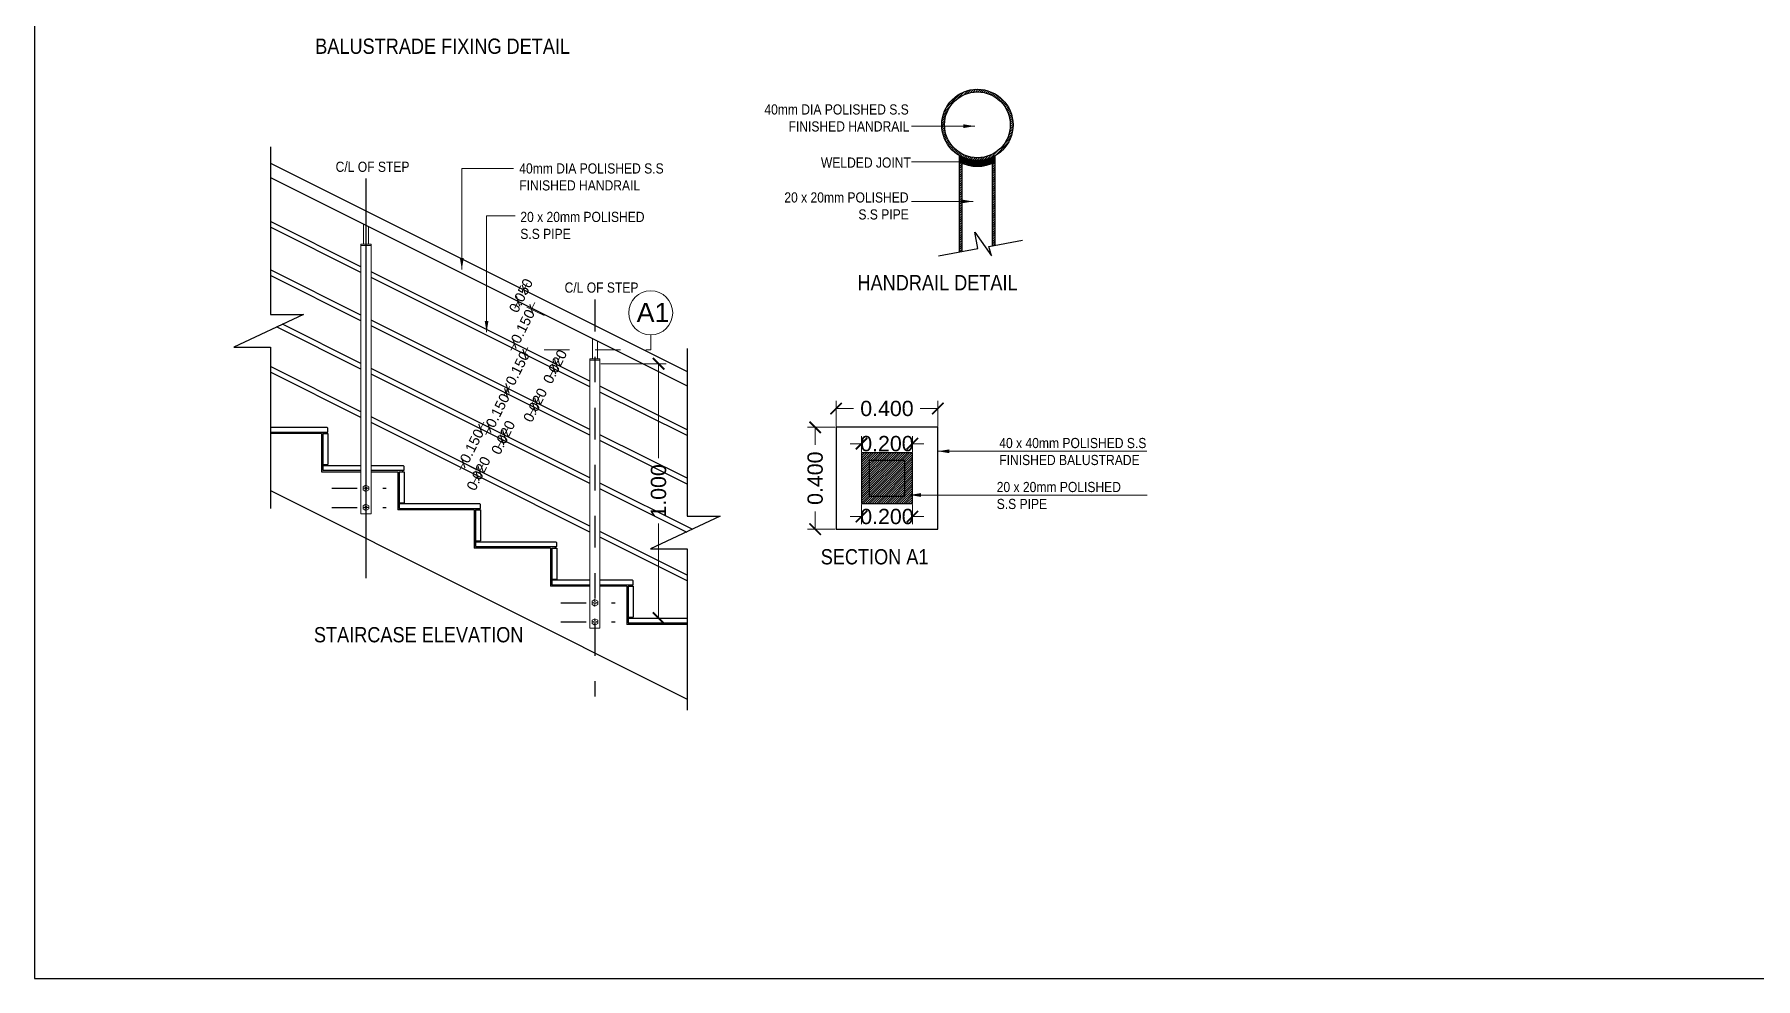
# Model space of a CAD drawing. Header units: millimetres. Extents: x 1898 to 3725, y 783 to 1532.
# Drawn here: x 2931.87 to 2938.63, y 912.96 to 916.67 of the extents above; entities that cross this region are included whole.
import ezdxf

# ---------------------------------------------------------------- set-up
doc = ezdxf.new("R2010")
doc.units = ezdxf.units.MM
for name, pattern in [('DASHDOT', [1, 0.5, -0.25, 0, -0.25]), ('DASHED2', [0.375, 0.25, -0.125]), ('HIDDEN', [0.375, 0.25, -0.125])]:
    doc.linetypes.add(name, pattern=pattern)
doc.layers.get('0').update_dxf_attribs({"lineweight": 20})
doc.layers.get('Defpoints').update_dxf_attribs({"lineweight": 15})
for name, color, linetype in [('COL', 1, 'Continuous'), ('RAIL', 4, 'Continuous'), ('RCC-HATCH', 252, 'Continuous')]:
    doc.layers.add(name, color=color, linetype=linetype)
for name, color, linetype, lineweight in [('DIM', 6, 'Continuous', 18), ('Hatch', 43, 'Continuous', 13), ('Section', 72, 'DASHED2', 30), ('STONE', 11, 'Continuous', 9), ('TEXT', 7, 'Continuous', 15), ('Wall', 7, 'Continuous', 30)]:
    doc.layers.add(name, color=color, linetype=linetype, lineweight=lineweight)
doc.styles.add('LABLE', font='times.ttf', dxfattribs={"width": 0.85, "height": 200})
doc.styles.add('STYLE1', font='arial.ttf', dxfattribs={"width": 0.85})
doc.styles.add('Tabrej', font='arial.ttf')
doc.dimstyles.new('DIMEN', dxfattribs={"dimtxt": 0.3, "dimasz": 0.25, "dimexe": 0.18, "dimexo": 0.0625, "dimgap": 0.09, "dimtad": 0, "dimdec": 3, "dimzin": 0, "dimdsep": 46, "dimtxsty": 'Tabrej', "dimcen": 0, "dimclrd": 256, "dimclre": 256, "dimclrt": 7, "dimadec": 0, "dimazin": 0, "dimtfac": 1, "dimtdec": 3, "dimtofl": 0, "dimtmove": 0, "dimatfit": 1, "dimfxl": 0, "dimtolj": 1, "dimtzin": 0, "dimlwd": -1, "dimlwe": -1, "dimarcsym": 0})

# ---------------------------------------------------------------- blocks, each defined once
blk = doc.blocks.new('_ArchTick')
at = {"color": 0, "const_width": 0.15}
blk.add_lwpolyline([(-0.5, -0.5), (0.5, 0.5)], dxfattribs=at)
blk = doc.blocks.new('*D396')
at = {"layer": 'Defpoints', "color": 0, "lineweight": 15, "transparency": 16777216}
for p in [(2935.4204, 915.197), (2935.0204, 915.1232), (2935.4204, 915.1232)]:
    blk.add_point(p, dxfattribs=at)
at = {"layer": 'DIM', "transparency": 16777216}
for p, q in [((2935.0204, 915.1262), (2935.0204, 915.227)), ((2935.4204, 915.1262), (2935.4204, 915.227)), ((2935.0204, 915.197), (2935.0892, 915.197)), ((2935.4204, 915.197), (2935.3515, 915.197))]:
    blk.add_line(p, q, dxfattribs=at)
at = {"layer": 'DIM', "transparency": 16777216, "xscale": 0.045, "yscale": 0.045, "zscale": 0.045, "rotation": 180}
blk.add_blockref('_ArchTick', (2935.0204, 915.197), dxfattribs=at)
at = {"layer": 'DIM', "transparency": 16777216, "xscale": 0.045, "yscale": 0.045, "zscale": 0.045}
blk.add_blockref('_ArchTick', (2935.4204, 915.197), dxfattribs=at)
at = {"layer": 'DIM', "color": 7, "transparency": 16777216, "insert": (2935.2204, 915.197), "char_height": 0.06, "attachment_point": 5, "style": 'Tabrej'}
blk.add_mtext('\\A1;0.400', dxfattribs=at)
blk = doc.blocks.new('*D397')
at = {"layer": 'Defpoints', "color": 0, "lineweight": 15, "transparency": 16777216}
for p in [(2935.0204, 915.1232), (2934.9384, 914.7232), (2935.0204, 914.7232)]:
    blk.add_point(p, dxfattribs=at)
at = {"layer": 'DIM', "transparency": 16777216}
for p, q in [((2935.0174, 915.1232), (2934.9084, 915.1232)), ((2934.9384, 915.1232), (2934.9384, 915.0544)), ((2934.9384, 914.7232), (2934.9384, 914.7921)), ((2935.0174, 914.7232), (2934.9084, 914.7232))]:
    blk.add_line(p, q, dxfattribs=at)
at = {"layer": 'DIM', "transparency": 16777216, "xscale": 0.045, "yscale": 0.045, "zscale": 0.045}
for p, rotation in [((2934.9384, 915.1232), 90), ((2934.9384, 914.7232), 270)]:
    blk.add_blockref('_ArchTick', p, dxfattribs=dict(at, rotation=rotation))
at = {"layer": 'DIM', "color": 7, "transparency": 16777216, "insert": (2934.9384, 914.9232), "char_height": 0.06, "attachment_point": 5, "rotation": 90, "style": 'Tabrej'}
blk.add_mtext('\\A1;0.400', dxfattribs=at)
blk = doc.blocks.new('*D398')
at = {"layer": 'Defpoints', "color": 0, "lineweight": 15, "transparency": 16777216}
for p in [(2935.1204, 914.8232), (2935.3204, 914.8232), (2935.3204, 914.7724)]:
    blk.add_point(p, dxfattribs=at)
at = {"layer": 'DIM', "transparency": 16777216}
for p, q in [((2935.1204, 914.8202), (2935.1204, 914.7424)), ((2935.3204, 914.8202), (2935.3204, 914.7424)), ((2935.1204, 914.7724), (2935.0754, 914.7724)), ((2935.3204, 914.7724), (2935.3654, 914.7724))]:
    blk.add_line(p, q, dxfattribs=at)
at = {"layer": 'DIM', "transparency": 16777216, "xscale": 0.045, "yscale": 0.045, "zscale": 0.045}
blk.add_blockref('_ArchTick', (2935.1204, 914.7724), dxfattribs=at)
at = {"layer": 'DIM', "transparency": 16777216, "xscale": 0.045, "yscale": 0.045, "zscale": 0.045, "rotation": 180}
blk.add_blockref('_ArchTick', (2935.3204, 914.7724), dxfattribs=at)
at = {"layer": 'DIM', "color": 7, "transparency": 16777216, "insert": (2935.2204, 914.7724), "char_height": 0.06, "attachment_point": 5, "style": 'Tabrej'}
blk.add_mtext('\\A1;0.200', dxfattribs=at)
blk = doc.blocks.new('*D399')
at = {"layer": 'Defpoints', "color": 0, "lineweight": 15, "transparency": 16777216}
for p in [(2935.1204, 915.0232), (2935.3204, 915.0589), (2935.3204, 915.0232)]:
    blk.add_point(p, dxfattribs=at)
at = {"layer": 'DIM', "transparency": 16777216}
for p, q in [((2935.1204, 915.0262), (2935.1204, 915.0889)), ((2935.3204, 915.0262), (2935.3204, 915.0889)), ((2935.1204, 915.0589), (2935.0754, 915.0589)), ((2935.3204, 915.0589), (2935.3654, 915.0589))]:
    blk.add_line(p, q, dxfattribs=at)
at = {"layer": 'DIM', "transparency": 16777216, "xscale": 0.045, "yscale": 0.045, "zscale": 0.045}
blk.add_blockref('_ArchTick', (2935.1204, 915.0589), dxfattribs=at)
at = {"layer": 'DIM', "transparency": 16777216, "xscale": 0.045, "yscale": 0.045, "zscale": 0.045, "rotation": 180}
blk.add_blockref('_ArchTick', (2935.3204, 915.0589), dxfattribs=at)
at = {"layer": 'DIM', "color": 7, "transparency": 16777216, "insert": (2935.2204, 915.0589), "char_height": 0.06, "attachment_point": 5, "style": 'Tabrej'}
blk.add_mtext('\\A1;0.200', dxfattribs=at)
blk = doc.blocks.new('*D400')
at = {"layer": 'Defpoints', "color": 0, "lineweight": 15, "transparency": 16777216}
for p in [(2934.0925, 915.3731), (2934.3195, 914.3736), (2934.3227, 914.3736)]:
    blk.add_point(p, dxfattribs=at)
at = {"layer": 'DIM', "transparency": 16777216}
for p, q in [((2934.0955, 915.3731), (2934.3527, 915.3731)), ((2934.3227, 915.3731), (2934.3227, 915.0016)), ((2934.3227, 914.3736), (2934.3227, 914.745)), ((2934.3225, 914.3736), (2934.3527, 914.3736))]:
    blk.add_line(p, q, dxfattribs=at)
at = {"layer": 'DIM', "transparency": 16777216, "xscale": 0.045, "yscale": 0.045, "zscale": 0.045}
for p, rotation in [((2934.3227, 915.3731), 90), ((2934.3227, 914.3736), 270)]:
    blk.add_blockref('_ArchTick', p, dxfattribs=dict(at, rotation=rotation))
at = {"layer": 'DIM', "color": 7, "transparency": 16777216, "insert": (2934.3227, 914.8733), "char_height": 0.06, "attachment_point": 5, "rotation": 90, "style": 'Tabrej'}
blk.add_mtext('\\A1;1.000', dxfattribs=at)
blk = doc.blocks.new('*D401')
at = {"layer": 'Defpoints', "color": 0, "lineweight": 15, "transparency": 16777216}
for p in [(2933.5704, 914.9529), (2933.5793, 914.9708), (2933.6196, 914.9506)]:
    blk.add_point(p, dxfattribs=at)
at = {"layer": 'DIM', "transparency": 16777216}
for p, q in [((2933.5722, 914.952), (2933.6285, 914.9238)), ((2933.5811, 914.9699), (2933.6375, 914.9417)), ((2933.6107, 914.9327), (2933.5972, 914.9059)), ((2933.6196, 914.9506), (2933.633, 914.9775))]:
    blk.add_line(p, q, dxfattribs=at)
at = {"layer": 'DIM', "transparency": 16777216, "xscale": 0.03, "yscale": 0.03, "zscale": 0.03}
for p, rotation in [((2933.6107, 914.9327), 63.43494882510679), ((2933.6196, 914.9506), 243.4349488251068)]:
    blk.add_blockref('_ArchTick', p, dxfattribs=dict(at, rotation=rotation))
at = {"layer": 'DIM', "color": 7, "transparency": 16777216, "insert": (2933.6151, 914.9417), "char_height": 0.04, "attachment_point": 5, "rotation": 63.43495, "style": 'Tabrej'}
blk.add_mtext('\\A1;0.020', dxfattribs=at)
blk = doc.blocks.new('*D402')
at = {"layer": 'Defpoints', "color": 0, "lineweight": 15, "transparency": 16777216}
for p in [(2933.7225, 915.257), (2933.724, 915.2562), (2933.6554, 915.1228)]:
    blk.add_point(p, dxfattribs=at)
at = {"layer": 'DIM', "transparency": 16777216}
for p, q in [((2933.724, 915.2562), (2933.7374, 915.283)), ((2933.7242, 915.2561), (2933.7419, 915.2473)), ((2933.6569, 915.122), (2933.6435, 915.0952)), ((2933.6572, 915.1219), (2933.6748, 915.1131))]:
    blk.add_line(p, q, dxfattribs=at)
at = {"layer": 'DIM', "transparency": 16777216, "xscale": 0.03, "yscale": 0.03, "zscale": 0.03}
for p, rotation in [((2933.724, 915.2562), 243.4349488228249), ((2933.6569, 915.122), 63.43494882282493)]:
    blk.add_blockref('_ArchTick', p, dxfattribs=dict(at, rotation=rotation))
at = {"layer": 'DIM', "color": 7, "transparency": 16777216, "insert": (2933.6905, 915.1891), "char_height": 0.04, "attachment_point": 5, "rotation": 63.43495, "style": 'Tabrej'}
blk.add_mtext('\\A1;0.150', dxfattribs=at)
blk = doc.blocks.new('*D403')
at = {"layer": 'Defpoints', "color": 0, "lineweight": 15, "transparency": 16777216}
for p in [(2933.6224, 915.1169), (2933.6464, 915.1049), (2933.5793, 914.9708)]:
    blk.add_point(p, dxfattribs=at)
at = {"layer": 'DIM', "transparency": 16777216}
for p, q in [((2933.6224, 915.1169), (2933.6358, 915.1438)), ((2933.6446, 915.1058), (2933.6045, 915.1259)), ((2933.5776, 914.9717), (2933.5375, 914.9917)), ((2933.5553, 914.9828), (2933.5419, 914.9559))]:
    blk.add_line(p, q, dxfattribs=at)
at = {"layer": 'DIM', "transparency": 16777216, "xscale": 0.03, "yscale": 0.03, "zscale": 0.03}
for p, rotation in [((2933.6224, 915.1169), 243.4349488228249), ((2933.5553, 914.9828), 63.43494882282493)]:
    blk.add_blockref('_ArchTick', p, dxfattribs=dict(at, rotation=rotation))
at = {"layer": 'DIM', "color": 7, "transparency": 16777216, "insert": (2933.5889, 915.0498), "char_height": 0.04, "attachment_point": 5, "rotation": 63.43495, "style": 'Tabrej'}
blk.add_mtext('\\A1;0.150', dxfattribs=at)
blk = doc.blocks.new('*D404')
at = {"layer": 'Defpoints', "color": 0, "lineweight": 15, "transparency": 16777216}
for p in [(2933.796, 915.4103), (2933.7985, 915.409), (2933.7314, 915.2749)]:
    blk.add_point(p, dxfattribs=at)
at = {"layer": 'DIM', "transparency": 16777216}
for p, q in [((2933.7967, 915.4099), (2933.7781, 915.4192)), ((2933.796, 915.4103), (2933.8094, 915.4371)), ((2933.7296, 915.2758), (2933.7111, 915.285)), ((2933.7289, 915.2761), (2933.7155, 915.2493))]:
    blk.add_line(p, q, dxfattribs=at)
at = {"layer": 'DIM', "transparency": 16777216, "xscale": 0.03, "yscale": 0.03, "zscale": 0.03}
for p, rotation in [((2933.796, 915.4103), 243.4349488228249), ((2933.7289, 915.2761), 63.43494882282493)]:
    blk.add_blockref('_ArchTick', p, dxfattribs=dict(at, rotation=rotation))
at = {"layer": 'DIM', "color": 7, "transparency": 16777216, "insert": (2933.7685, 915.3552), "char_height": 0.04, "attachment_point": 5, "rotation": 63.43495, "style": 'Tabrej'}
blk.add_mtext('\\A1;0.150', dxfattribs=at)
blk = doc.blocks.new('*D405')
at = {"layer": 'Defpoints', "color": 0, "lineweight": 15, "transparency": 16777216}
for p in [(2933.823, 915.5869), (2933.8745, 915.5611), (2933.8074, 915.4269)]:
    blk.add_point(p, dxfattribs=at)
at = {"layer": 'DIM', "transparency": 16777216}
for p, q in [((2933.823, 915.5869), (2933.8364, 915.6137)), ((2933.8727, 915.562), (2933.8051, 915.5958)), ((2933.8056, 915.4278), (2933.738, 915.4616)), ((2933.7559, 915.4527), (2933.7425, 915.4259))]:
    blk.add_line(p, q, dxfattribs=at)
at = {"layer": 'DIM', "transparency": 16777216, "xscale": 0.03, "yscale": 0.03, "zscale": 0.03}
for p, rotation in [((2933.823, 915.5869), 243.4349488228249), ((2933.7559, 915.4527), 63.43494882282493)]:
    blk.add_blockref('_ArchTick', p, dxfattribs=dict(at, rotation=rotation))
at = {"layer": 'DIM', "color": 7, "transparency": 16777216, "insert": (2933.7894, 915.5198), "char_height": 0.04, "attachment_point": 5, "rotation": 63.43495, "style": 'Tabrej'}
blk.add_mtext('\\A1;0.150', dxfattribs=at)
blk = doc.blocks.new('*D406')
at = {"layer": 'Defpoints', "color": 0, "lineweight": 15, "transparency": 16777216}
for p in [(2933.6464, 915.1049), (2933.6554, 915.1228), (2933.7165, 915.0923)]:
    blk.add_point(p, dxfattribs=at)
at = {"layer": 'DIM', "transparency": 16777216}
for p, q in [((2933.6482, 915.104), (2933.7254, 915.0654)), ((2933.6572, 915.1219), (2933.7344, 915.0833)), ((2933.7075, 915.0744), (2933.6941, 915.0475)), ((2933.7165, 915.0923), (2933.7299, 915.1191))]:
    blk.add_line(p, q, dxfattribs=at)
at = {"layer": 'DIM', "transparency": 16777216, "xscale": 0.03, "yscale": 0.03, "zscale": 0.03}
for p, rotation in [((2933.7075, 915.0744), 63.43494882510679), ((2933.7165, 915.0923), 243.4349488251068)]:
    blk.add_blockref('_ArchTick', p, dxfattribs=dict(at, rotation=rotation))
at = {"layer": 'DIM', "color": 7, "transparency": 16777216, "insert": (2933.712, 915.0833), "char_height": 0.04, "attachment_point": 5, "rotation": 63.43495, "style": 'Tabrej'}
blk.add_mtext('\\A1;0.020', dxfattribs=at)
blk = doc.blocks.new('*D407')
at = {"layer": 'Defpoints', "color": 0, "lineweight": 15, "transparency": 16777216}
for p in [(2933.7314, 915.2749), (2933.7225, 915.257), (2933.8422, 915.2194)]:
    blk.add_point(p, dxfattribs=at)
at = {"layer": 'DIM', "transparency": 16777216}
for p, q in [((2933.7332, 915.274), (2933.8601, 915.2105)), ((2933.7242, 915.2561), (2933.8512, 915.1926)), ((2933.8422, 915.2194), (2933.8557, 915.2463)), ((2933.8333, 915.2016), (2933.8199, 915.1747))]:
    blk.add_line(p, q, dxfattribs=at)
at = {"layer": 'DIM', "transparency": 16777216, "xscale": 0.03, "yscale": 0.03, "zscale": 0.03}
for p, rotation in [((2933.8333, 915.2016), 63.43494882510679), ((2933.8422, 915.2194), 243.4349488251068)]:
    blk.add_blockref('_ArchTick', p, dxfattribs=dict(at, rotation=rotation))
at = {"layer": 'DIM', "color": 7, "transparency": 16777216, "insert": (2933.8378, 915.2105), "char_height": 0.04, "attachment_point": 5, "rotation": 63.43495, "style": 'Tabrej'}
blk.add_mtext('\\A1;0.020', dxfattribs=at)
blk = doc.blocks.new('*D408')
at = {"layer": 'Defpoints', "color": 0, "lineweight": 15, "transparency": 16777216}
for p in [(2933.7985, 915.409), (2933.8074, 915.4269), (2933.9205, 915.3704)]:
    blk.add_point(p, dxfattribs=at)
at = {"layer": 'DIM', "transparency": 16777216}
for p, q in [((2933.8003, 915.4081), (2933.9295, 915.3435)), ((2933.8092, 915.426), (2933.9384, 915.3614)), ((2933.9116, 915.3525), (2933.8982, 915.3257)), ((2933.9205, 915.3704), (2933.9339, 915.3972))]:
    blk.add_line(p, q, dxfattribs=at)
at = {"layer": 'DIM', "transparency": 16777216, "xscale": 0.03, "yscale": 0.03, "zscale": 0.03}
for p, rotation in [((2933.9116, 915.3525), 63.43494882510679), ((2933.9205, 915.3704), 243.4349488251068)]:
    blk.add_blockref('_ArchTick', p, dxfattribs=dict(at, rotation=rotation))
at = {"layer": 'DIM', "color": 7, "transparency": 16777216, "insert": (2933.916, 915.3614), "char_height": 0.04, "attachment_point": 5, "rotation": 63.43495, "style": 'Tabrej'}
blk.add_mtext('\\A1;0.020', dxfattribs=at)
blk = doc.blocks.new('*D409')
at = {"layer": 'Defpoints', "color": 0, "lineweight": 15, "transparency": 16777216}
for p in [(2933.7931, 915.6633), (2933.8991, 915.6103), (2933.8767, 915.5656)]:
    blk.add_point(p, dxfattribs=at)
at = {"layer": 'DIM', "transparency": 16777216}
for p, q in [((2933.7931, 915.6633), (2933.8065, 915.6901)), ((2933.875, 915.5665), (2933.7528, 915.6275)), ((2933.7707, 915.6186), (2933.7573, 915.5917)), ((2933.8973, 915.6112), (2933.7752, 915.6722))]:
    blk.add_line(p, q, dxfattribs=at)
at = {"layer": 'DIM', "transparency": 16777216, "xscale": 0.03, "yscale": 0.03, "zscale": 0.03}
for p, rotation in [((2933.7931, 915.6633), 243.4349488236212), ((2933.7707, 915.6186), 63.43494882362118)]:
    blk.add_blockref('_ArchTick', p, dxfattribs=dict(at, rotation=rotation))
at = {"layer": 'DIM', "color": 7, "transparency": 16777216, "insert": (2933.7819, 915.6409), "char_height": 0.04, "attachment_point": 5, "rotation": 63.43495, "style": 'Tabrej'}
blk.add_mtext('\\A1;0.050', dxfattribs=at)

msp = doc.modelspace()

# ---------------------------------------------------------------- hatches: boundary and pattern name
at = {"layer": 'Hatch'}
h = msp.add_hatch(dxfattribs=at)
h.set_pattern_fill('ANSI31', color=256, scale=0.05, style=0)
h.set_pattern_definition([(45, (2354.561731, 677.824153), (-0.00441941738, 0.00441941738), [])])
h.paths.add_polyline_path([(2935.436, 916.3118, 1), (2935.716, 916.3118, 1)])
h.paths.add_polyline_path([(2935.7053, 916.3118, -1), (2935.4466, 916.3118, -1)], flags=16)
h.paths.add_polyline_path([(2935.5166, 916.1607, -0.018819), (2935.506, 916.1655), (2935.506, 915.8124), (2935.5166, 915.8145)])
h.paths.add_polyline_path([(2935.6353, 915.8367), (2935.646, 915.8387), (2935.646, 916.1655, -0.018819), (2935.6353, 916.1607)])
h = msp.add_hatch(dxfattribs=at)
h.set_pattern_fill('ANSI31', color=256, scale=0.05, style=0)
h.set_pattern_definition([(45, (2382.4256564, 677.818355), (-0.00441941738, 0.00441941738), [])])
h.paths.add_polyline_path([(2935.3204, 915.0232), (2935.1204, 915.0232), (2935.1204, 914.8232), (2935.3204, 914.8232)])
at = {"layer": 'RAIL'}
h = msp.add_hatch(dxfattribs=at)
h.set_pattern_fill('ANSI31', color=256, scale=0.035, style=0)
h.set_pattern_definition([(45, (2354.4723915, 677.4631614), (-0.003093592168, 0.003093592168), [])])
h.paths.add_polyline_path([(2935.646, 916.1655), (2935.646, 916.1726, -0.237332), (2935.506, 916.1726), (2935.506, 916.1655, 0.237332)])
h.paths.add_polyline_path([(2935.646, 916.1726), (2935.646, 916.1906, -0.267949), (2935.506, 916.1906), (2935.506, 916.1726, 0.237332)])

# ---------------------------------------------------------------- linework, layer by layer
at = {"layer": 'COL'}
for p, q in [((2932.9975, 915.0986), (2932.7973, 915.0986)), ((2932.9975, 915.0986), (2932.9975, 914.9486)), ((2932.9975, 914.9486), (2933.1525, 914.9486)), ((2933.1925, 914.9486), (2933.2975, 914.9486)), ((2933.2975, 914.9486), (2933.2975, 914.7986)), ((2933.5975, 914.7986), (2933.2975, 914.7986)), ((2933.5975, 914.7986), (2933.5975, 914.6486)), ((2933.8975, 914.6486), (2933.5975, 914.6486)), ((2933.8975, 914.6486), (2933.8975, 914.4986)), ((2934.0525, 914.4986), (2933.8975, 914.4986)), ((2934.1975, 914.4986), (2934.0925, 914.4986)), ((2934.1975, 914.4986), (2934.1975, 914.3486)), ((2934.4355, 914.3486), (2934.1975, 914.3486))]:
    msp.add_line(p, q, dxfattribs=at)
msp.add_lwpolyline([(2935.4231, 915.7969), (2935.5776, 915.8259), (2935.5656, 915.8898), (2935.6313, 915.7972), (2935.6204, 915.8339), (2935.7539, 915.859)], dxfattribs=at)
at = {"layer": 'RCC-HATCH', "color": 5}
for p, q in [((2932.7973, 916.1612), (2934.4355, 915.3421)), ((2935.506, 915.8124), (2935.506, 916.1906)), ((2935.5166, 915.8145), (2935.5166, 916.1607)), ((2935.6353, 915.8367), (2935.6353, 916.1607)), ((2935.646, 915.8387), (2935.646, 916.1906)), ((2932.7973, 916.1053), (2934.4355, 915.2862)), ((2933.1525, 915.7544), (2932.7973, 915.932)), ((2933.1525, 915.732), (2932.7973, 915.9096)), ((2933.1525, 915.5643), (2932.7973, 915.7419)), ((2933.1525, 915.542), (2932.7973, 915.7196)), ((2934.0525, 915.3044), (2933.1925, 915.7344)), ((2934.0525, 915.282), (2933.1925, 915.712)), ((2934.0525, 915.1143), (2933.1925, 915.5443)), ((2933.1525, 915.3519), (2932.8214, 915.5175)), ((2933.1525, 915.3743), (2932.8444, 915.5283)), ((2934.0525, 915.092), (2933.1925, 915.522)), ((2933.1525, 915.1842), (2932.7973, 915.3618)), ((2933.1525, 915.1618), (2932.7973, 915.3394)), ((2934.0525, 914.9243), (2933.1925, 915.3543)), ((2934.0525, 914.9019), (2933.1925, 915.3319)), ((2934.4355, 915.1129), (2934.0925, 915.2844)), ((2934.4355, 915.0905), (2934.0925, 915.262)), ((2934.0525, 914.7342), (2933.1925, 915.1642)), ((2934.0525, 914.7118), (2933.1925, 915.1418)), ((2934.4355, 914.9228), (2934.0925, 915.0943)), ((2934.4355, 914.9004), (2934.0925, 915.072)), ((2934.455, 914.723), (2934.0925, 914.9043)), ((2934.4355, 914.7104), (2934.0925, 914.8819)), ((2934.4355, 914.5427), (2934.0925, 914.7142)), ((2934.4355, 914.5203), (2934.0925, 914.6918))]:
    msp.add_line(p, q, dxfattribs=at)
at = {"layer": 'RCC-HATCH', "linetype": 'DASHDOT', "ltscale": 10}
msp.add_line((2933.1725, 916.1006), (2933.1725, 914.5302), dxfattribs=at)
at = {"layer": 'RCC-HATCH', "linetype": 'DASHDOT', "ltscale": 0.25}
msp.add_line((2934.0725, 915.6254), (2934.0725, 914.0655), dxfattribs=at)
at = {"layer": 'RCC-HATCH'}
for points in [[(2932.7973, 916.2256), (2932.7973, 915.567), (2932.9266, 915.567), (2932.6527, 915.4381), (2932.7973, 915.4381), (2932.7973, 914.804)], [(2934.4355, 915.4333), (2934.4355, 914.7747), (2934.5649, 914.7747), (2934.2909, 914.6458), (2934.4355, 914.6458), (2934.4355, 914.0117)]]:
    msp.add_lwpolyline(points, dxfattribs=at)
at = {"layer": 'RCC-HATCH', "color": 5}
for radius in [0.14, 0.1293]:
    msp.add_circle((2935.576, 916.3118), radius, dxfattribs=at)
msp.add_arc((2935.576, 916.3047), 0.1558, 243.29784, 296.70216, dxfattribs=at)
at = {"layer": 'Section', "linetype": 'HIDDEN', "ltscale": 0.1}
for p, q in [((2933.0384, 914.8836), (2933.2525, 914.8836)), ((2933.0384, 914.8086), (2933.2525, 914.8086)), ((2933.9384, 914.4336), (2934.1525, 914.4336)), ((2933.9384, 914.3586), (2934.1525, 914.3586))]:
    msp.add_line(p, q, dxfattribs=at)
at = {"layer": 'Section', "ltscale": 10}
msp.add_lwpolyline([(2935.4204, 915.1232), (2935.0204, 915.1232), (2935.0204, 914.7232), (2935.4204, 914.7232)], close=True, dxfattribs=at)
at = {"layer": 'STONE', "color": 1}
for p, q in [((2933.1625, 915.9227), (2933.1625, 915.8427)), ((2933.1825, 915.9127), (2933.1825, 915.8427)), ((2933.1525, 914.7836), (2933.1525, 915.8427)), ((2933.1925, 915.8427), (2933.1525, 915.8427)), ((2933.1925, 915.8377), (2933.1525, 915.8377)), ((2933.1925, 914.7836), (2933.1925, 915.8427)), ((2934.0625, 915.4727), (2934.0625, 915.3927)), ((2934.2919, 915.4277), (2934.2919, 915.4863)), ((2934.0825, 915.4627), (2934.0825, 915.3927)), ((2934.0525, 914.3336), (2934.0525, 915.3927)), ((2934.0925, 915.3927), (2934.0525, 915.3927)), ((2934.0925, 915.3877), (2934.0525, 915.3877)), ((2934.0925, 914.3336), (2934.0925, 915.3927)), ((2933.1615, 914.8836), (2933.168, 914.8836)), ((2933.1725, 914.8962), (2933.1725, 914.8881)), ((2933.1725, 914.8791), (2933.1725, 914.871)), ((2933.177, 914.8836), (2933.1834, 914.8836)), ((2933.1615, 914.8086), (2933.168, 914.8086)), ((2933.1725, 914.8212), (2933.1725, 914.8131)), ((2933.1725, 914.8041), (2933.1725, 914.796)), ((2933.177, 914.8086), (2933.1834, 914.8086)), ((2933.1925, 914.7836), (2933.1525, 914.7836)), ((2934.0615, 914.4336), (2934.068, 914.4336)), ((2934.0725, 914.4462), (2934.0725, 914.4381)), ((2934.0725, 914.4291), (2934.0725, 914.421)), ((2934.077, 914.4336), (2934.0834, 914.4336)), ((2934.0925, 914.3336), (2934.0525, 914.3336)), ((2934.0615, 914.3586), (2934.068, 914.3586)), ((2934.0725, 914.3712), (2934.0725, 914.3631)), ((2934.0725, 914.3541), (2934.0725, 914.346)), ((2934.077, 914.3586), (2934.0834, 914.3586))]:
    msp.add_line(p, q, dxfattribs=at)
at = {"layer": 'STONE', "color": 1, "linetype": 'HIDDEN', "ltscale": 0.25}
msp.add_line((2933.8731, 915.4277), (2934.2919, 915.4277), dxfattribs=at)
at = {"layer": 'STONE', "color": 1}
for points in [[(2933.1725, 914.8962), (2933.1615, 914.8899), (2933.1615, 914.8773), (2933.1725, 914.871), (2933.1834, 914.8773), (2933.1834, 914.8899)], [(2933.1725, 914.8212), (2933.1615, 914.8149), (2933.1615, 914.8023), (2933.1725, 914.796), (2933.1834, 914.8023), (2933.1834, 914.8149)], [(2934.0725, 914.4462), (2934.0615, 914.4399), (2934.0615, 914.4273), (2934.0725, 914.421), (2934.0834, 914.4273), (2934.0834, 914.4399)], [(2934.0725, 914.3712), (2934.0615, 914.3649), (2934.0615, 914.3523), (2934.0725, 914.346), (2934.0834, 914.3523), (2934.0834, 914.3649)]]:
    msp.add_lwpolyline(points, close=True, dxfattribs=at)
for centre, radius in [((2934.2919, 915.5729), 0.0865), ((2933.1725, 914.8836), 0.00447), ((2933.1725, 914.8086), 0.00447), ((2934.0725, 914.4336), 0.00447), ((2934.0725, 914.3586), 0.00447)]:
    msp.add_circle(centre, radius, dxfattribs=at)
at = {"layer": 'Wall'}
for p, q in [((2932.7973, 915.1236), (2933.0185, 915.1236)), ((2932.7973, 915.1046), (2933.0225, 915.1046)), ((2933.0035, 915.0986), (2933.0225, 915.0986)), ((2933.0035, 915.0986), (2933.0035, 914.9736)), ((2933.0165, 915.0986), (2933.0165, 915.1046)), ((2933.0225, 915.1196), (2933.0185, 915.1236)), ((2933.0225, 915.1046), (2933.0225, 915.1196)), ((2933.0225, 915.0986), (2933.0225, 914.9766)), ((2933.0035, 914.9766), (2933.0225, 914.9766)), ((2933.0035, 914.9736), (2933.1525, 914.9736)), ((2933.0035, 914.9736), (2933.0035, 914.9546)), ((2933.0035, 914.9546), (2933.1525, 914.9546)), ((2933.1925, 914.9736), (2933.3185, 914.9736)), ((2933.1925, 914.9546), (2933.3225, 914.9546)), ((2933.3035, 914.9486), (2933.3225, 914.9486)), ((2933.3035, 914.9486), (2933.3035, 914.8236)), ((2933.3165, 914.9546), (2933.3165, 914.9486)), ((2933.3225, 914.9696), (2933.3185, 914.9736)), ((2933.3225, 914.9546), (2933.3225, 914.9696)), ((2933.3225, 914.9486), (2933.3225, 914.8266)), ((2932.7973, 914.8743), (2934.4355, 914.0552)), ((2933.3035, 914.8266), (2933.3225, 914.8266)), ((2933.3035, 914.8236), (2933.6185, 914.8236)), ((2933.3035, 914.8236), (2933.3035, 914.8046)), ((2933.3035, 914.8046), (2933.6225, 914.8046)), ((2933.6035, 914.7986), (2933.6225, 914.7986)), ((2933.6035, 914.7986), (2933.6035, 914.6736)), ((2933.6165, 914.8046), (2933.6165, 914.7986)), ((2933.6225, 914.8196), (2933.6185, 914.8236)), ((2933.6225, 914.8046), (2933.6225, 914.8196)), ((2933.6225, 914.7986), (2933.6225, 914.6766)), ((2933.6035, 914.6766), (2933.6225, 914.6766)), ((2933.6035, 914.6736), (2933.9185, 914.6736)), ((2933.6035, 914.6736), (2933.6035, 914.6546)), ((2933.9225, 914.6696), (2933.9185, 914.6736)), ((2933.9225, 914.6546), (2933.9225, 914.6696)), ((2933.6035, 914.6546), (2933.9225, 914.6546)), ((2933.9035, 914.6486), (2933.9225, 914.6486)), ((2933.9035, 914.6486), (2933.9035, 914.5236)), ((2933.9165, 914.6546), (2933.9165, 914.6486)), ((2933.9225, 914.6486), (2933.9225, 914.5266)), ((2933.9035, 914.5266), (2933.9225, 914.5266)), ((2933.9035, 914.5236), (2934.0525, 914.5236)), ((2933.9035, 914.5236), (2933.9035, 914.5046)), ((2933.9035, 914.5046), (2934.0525, 914.5046)), ((2934.0925, 914.5236), (2934.2185, 914.5236)), ((2934.0925, 914.5046), (2934.2225, 914.5046)), ((2934.2035, 914.4986), (2934.2225, 914.4986)), ((2934.2035, 914.4986), (2934.2035, 914.3736)), ((2934.2165, 914.5046), (2934.2165, 914.4986)), ((2934.2225, 914.5196), (2934.2185, 914.5236)), ((2934.2225, 914.5046), (2934.2225, 914.5196)), ((2934.2225, 914.4986), (2934.2225, 914.3766)), ((2934.2035, 914.3766), (2934.2225, 914.3766)), ((2934.2035, 914.3736), (2934.4355, 914.3736)), ((2934.2035, 914.3736), (2934.2035, 914.3546)), ((2934.2035, 914.3546), (2934.4355, 914.3546))]:
    msp.add_line(p, q, dxfattribs=at)
at = {"layer": 'Wall', "ltscale": 0.05}
msp.add_lwpolyline([(2943.2856, 919.8859), (2931.8695, 919.8859), (2931.8695, 912.9569), (2943.2856, 912.9569)], close=True, dxfattribs=at)
at = {"layer": 'Wall'}
for points in [[(2935.3204, 915.0232), (2935.1204, 915.0232), (2935.1204, 914.8232), (2935.3204, 914.8232)], [(2935.2904, 914.9932), (2935.1504, 914.9932), (2935.1504, 914.8532), (2935.2904, 914.8532)]]:
    msp.add_lwpolyline(points, close=True, dxfattribs=at)

# ---------------------------------------------------------------- texts
at = {"layer": 'TEXT', "style": 'STYLE1'}
msp.add_text('A1', height=0.075, dxfattribs=at).set_placement((2934.2369, 915.5372))
at = {"layer": 'TEXT', "attachment_point": 1, "style": 'LABLE'}
for s, insert, char_height, width in [('{\\fArial|b0|i0|c0|p34;BALUSTRADE FIXING DETAIL }', (2932.9732, 916.6509), 0.06, 1.386465), ('\\pi0.001003;{\\fArial|b0|i0|c0|p34;40mm DIA POLISHED S.S \\P\\pi0.095953;FINISHED HANDRAIL}', (2934.7377, 916.3924), 0.04, 0.565412), ('{\\fArial|b0|i0|c0|p34;C/L OF STEP}', (2933.0534, 916.1671), 0.04, 0.507532), ('{\\fArial|b0|i0|c0|p34;40mm DIA POLISHED S.S FINISHED HANDRAIL}', (2933.7753, 916.1606), 0.04, 0.578053), ('\\pi0.00097981;{\\fArial|b0|i0|c0|p34;WELDED JOINT}', (2934.9599, 916.1836), 0.04, 0.353063), ('\\pi0.0017915;{\\fArial|b0|i0|c0|p34;20 x 20mm POLISHED \\P\\pi0.2929;S.S PIPE}', (2934.8153, 916.0466), 0.04, 0.48621), ('{\\fArial|b0|i0|c0|p34;20 x 20mm POLISHED S.S PIPE}', (2933.7794, 915.9701), 0.04, 0.515939), ('{\\fArial|b0|i0|c0|p34;C/L OF STEP}', (2933.9534, 915.6924), 0.04, 0.507532), ('{\\fArial|b0|i0|c0|p34;HANDRAIL DETAIL}', (2935.1046, 915.7217), 0.06, 0.627559), ('{\\fArial|b0|i0|c0|p34;40 x 40mm POLISHED S.S FINISHED BALUSTRADE}', (2935.662, 915.0815), 0.04, 0.657465), ('{\\fArial|b0|i0|c0|p34;20 x 20mm POLISHED S.S PIPE}', (2935.6519, 914.9087), 0.04, 0.515939), ('{\\fArial|b0|i0|c0|p34;SECTION A1}', (2934.9601, 914.6445), 0.06, 0.41114), ('{\\fArial|b0|i0|c0|p34;STAIRCASE ELEVATION}', (2932.9681, 914.3383), 0.06, 0.81827)]:
    msp.add_mtext(s, dxfattribs=dict(at, insert=insert, char_height=char_height, width=width))

# ---------------------------------------------------------------- dimensions: what is measured, and where the dimension line sits
at = {"layer": 'DIM'}
for base, p1, p2, override, picture, middle in [((2933.7931, 915.6633), (2933.8767, 915.5656), (2933.8991, 915.6103), {"dimscale": 0.2, "dimtxt": 0.2, "dimasz": 0.15, "dimexe": 0.1, "dimexo": 0.01, "dimgap": 1, "dimblk1": 'ArchTick', "dimblk2": 'ArchTick', "dimsah": 1}, '*D409', (2933.7819, 915.6409)), ((2933.823, 915.5869), (2933.8074, 915.4269), (2933.8745, 915.5611), {"dimscale": 0.2, "dimtxt": 0.2, "dimasz": 0.15, "dimexe": 0.1, "dimexo": 0.01, "dimgap": 1, "dimblk1": 'ArchTick', "dimblk2": 'ArchTick', "dimsah": 1}, '*D405', (2933.7894, 915.5198)), ((2933.796, 915.4103), (2933.7314, 915.2749), (2933.7985, 915.409), {"dimscale": 0.2, "dimtxt": 0.2, "dimasz": 0.15, "dimexe": 0.1, "dimexo": 0.01, "dimgap": 0.1, "dimblk1": 'ArchTick', "dimblk2": 'ArchTick', "dimsah": 1}, '*D404', (2933.7685, 915.3552)), ((2933.9205, 915.3704), (2933.7985, 915.409), (2933.8074, 915.4269), {"dimscale": 0.2, "dimtxt": 0.2, "dimasz": 0.15, "dimexe": 0.1, "dimexo": 0.01, "dimgap": 0.1, "dimblk1": 'ArchTick', "dimblk2": 'ArchTick', "dimsah": 1}, '*D408', (2933.916, 915.3614)), ((2933.724, 915.2562), (2933.6554, 915.1228), (2933.7225, 915.257), {"dimscale": 0.2, "dimtxt": 0.2, "dimasz": 0.15, "dimexe": 0.1, "dimexo": 0.01, "dimgap": 1, "dimblk1": 'ArchTick', "dimblk2": 'ArchTick', "dimsah": 1}, '*D402', (2933.6905, 915.1891)), ((2933.8422, 915.2194), (2933.7225, 915.257), (2933.7314, 915.2749), {"dimscale": 0.2, "dimtxt": 0.2, "dimasz": 0.15, "dimexe": 0.1, "dimexo": 0.01, "dimgap": 0.1, "dimblk1": 'ArchTick', "dimblk2": 'ArchTick', "dimsah": 1}, '*D407', (2933.8378, 915.2105)), ((2933.6224, 915.1169), (2933.5793, 914.9708), (2933.6464, 915.1049), {"dimscale": 0.2, "dimtxt": 0.2, "dimasz": 0.15, "dimexe": 0.1, "dimexo": 0.01, "dimgap": 1, "dimblk1": 'ArchTick', "dimblk2": 'ArchTick', "dimsah": 1}, '*D403', (2933.5889, 915.0498)), ((2933.7165, 915.0923), (2933.6464, 915.1049), (2933.6554, 915.1228), {"dimscale": 0.2, "dimtxt": 0.2, "dimasz": 0.15, "dimexe": 0.1, "dimexo": 0.01, "dimgap": 0.1, "dimblk1": 'ArchTick', "dimblk2": 'ArchTick', "dimsah": 1}, '*D406', (2933.712, 915.0833)), ((2933.6196, 914.9506), (2933.5704, 914.9529), (2933.5793, 914.9708), {"dimscale": 0.2, "dimtxt": 0.2, "dimasz": 0.15, "dimexe": 0.1, "dimexo": 0.01, "dimgap": 0.1, "dimblk1": 'ArchTick', "dimblk2": 'ArchTick', "dimsah": 1}, '*D401', (2933.6151, 914.9417))]:
    dim = msp.add_linear_dim(base=base, p1=p1, p2=p2, angle=63.43495, dimstyle='DIMEN', override=override, dxfattribs=at)
    dim.commit()
    dim.dimension.update_dxf_attribs({"geometry": picture, "text_midpoint": middle, "dimtype": 161})
for base, p1, p2, picture, middle in [((2934.3226750579, 914.3735881589), (2934.0924865469, 915.3730881589), (2934.3195015478, 914.3735881589), '*D400', (2934.3226750579, 914.8733381589)), ((2934.9384, 914.7232), (2935.0204, 915.1232), (2935.0204, 914.7232), '*D397', (2934.9384, 914.9232))]:
    dim = msp.add_linear_dim(base=base, p1=p1, p2=p2, angle=90, dimstyle='DIMEN', override={"dimscale": 0.3, "dimtxt": 0.2, "dimasz": 0.15, "dimexe": 0.1, "dimexo": 0.01, "dimgap": 0.1, "dimblk1": 'ArchTick', "dimblk2": 'ArchTick', "dimsah": 1}, dxfattribs=at)
    dim.commit()
    dim.dimension.update_dxf_attribs({"geometry": picture, "text_midpoint": middle})
dim = msp.add_linear_dim(base=(2935.4204, 915.197), p1=(2935.0204, 915.1232), p2=(2935.4204, 915.1232), dimstyle='DIMEN', override={"dimscale": 0.3, "dimtxt": 0.2, "dimasz": 0.15, "dimexe": 0.1, "dimexo": 0.01, "dimgap": 0.1, "dimblk1": 'ArchTick', "dimblk2": 'ArchTick', "dimsah": 1}, dxfattribs=at)
dim.commit()
dim.dimension.update_dxf_attribs({"geometry": '*D396', "text_midpoint": (2935.2204, 915.197)})
for base, p1, p2, picture, middle in [((2935.3204, 915.0589), (2935.1204, 915.0232), (2935.3204, 915.0232), '*D399', (2935.2204, 915.0589)), ((2935.3204, 914.7724), (2935.1204, 914.8232), (2935.3204, 914.8232), '*D398', (2935.2204, 914.7724))]:
    dim = msp.add_linear_dim(base=base, p1=p1, p2=p2, dimstyle='DIMEN', override={"dimscale": 0.3, "dimtxt": 0.2, "dimasz": 0.15, "dimexe": 0.1, "dimexo": 0.01, "dimgap": 0.5, "dimblk1": 'ArchTick', "dimblk2": 'ArchTick', "dimsah": 1}, dxfattribs=at)
    dim.commit()
    dim.dimension.update_dxf_attribs({"geometry": picture, "text_midpoint": middle, "dimtype": 160})

# ---------------------------------------------------------------- leaders
for points, override in [([(2935.566, 916.3067), (2935.3167, 916.3067)], {"dimscale": 0.3, "dimtxt": 0.2, "dimasz": 0.15, "dimexe": 0.1, "dimexo": 0.01, "dimgap": 0.1}), ([(2935.5621, 916.1661), (2935.3167, 916.1661)], {"dimscale": 0.3, "dimtxt": 0.2, "dimasz": 0.15, "dimexe": 0.1, "dimexo": 0.01, "dimgap": 0.1}), ([(2933.5493, 915.743), (2933.5493, 916.1407), (2933.7528, 916.1407)], {"dimscale": 0.3, "dimtxt": 0.2, "dimasz": 0.15, "dimexe": 0.1, "dimexo": 0.01, "dimgap": 0.1}), ([(2935.559, 916.0108), (2935.3167, 916.0108)], {"dimscale": 0.3, "dimtxt": 0.2, "dimasz": 0.15, "dimexe": 0.1, "dimexo": 0.01, "dimgap": 0.1}), ([(2933.6468, 915.4965), (2933.6468, 915.9542), (2933.7587, 915.9542)], {"dimscale": 0.3, "dimtxt": 0.2, "dimasz": 0.15, "dimexe": 0.1, "dimexo": 0.01, "dimgap": 0.1}), ([(2935.4204, 915.0291), (2936.2421, 915.0291)], {"dimscale": 0.3, "dimtxt": 0.2, "dimasz": 0.15, "dimexe": 0.1, "dimexo": 0.01, "dimgap": 0.5}), ([(2935.3093, 914.8572), (2936.2437, 914.8572)], {"dimscale": 0.3, "dimtxt": 0.2, "dimasz": 0.15, "dimexe": 0.1, "dimexo": 0.01, "dimgap": 0.5})]:
    msp.add_leader(points, dimstyle='DIMEN', override=override, dxfattribs=at)

doc.saveas('drawing.dxf')
